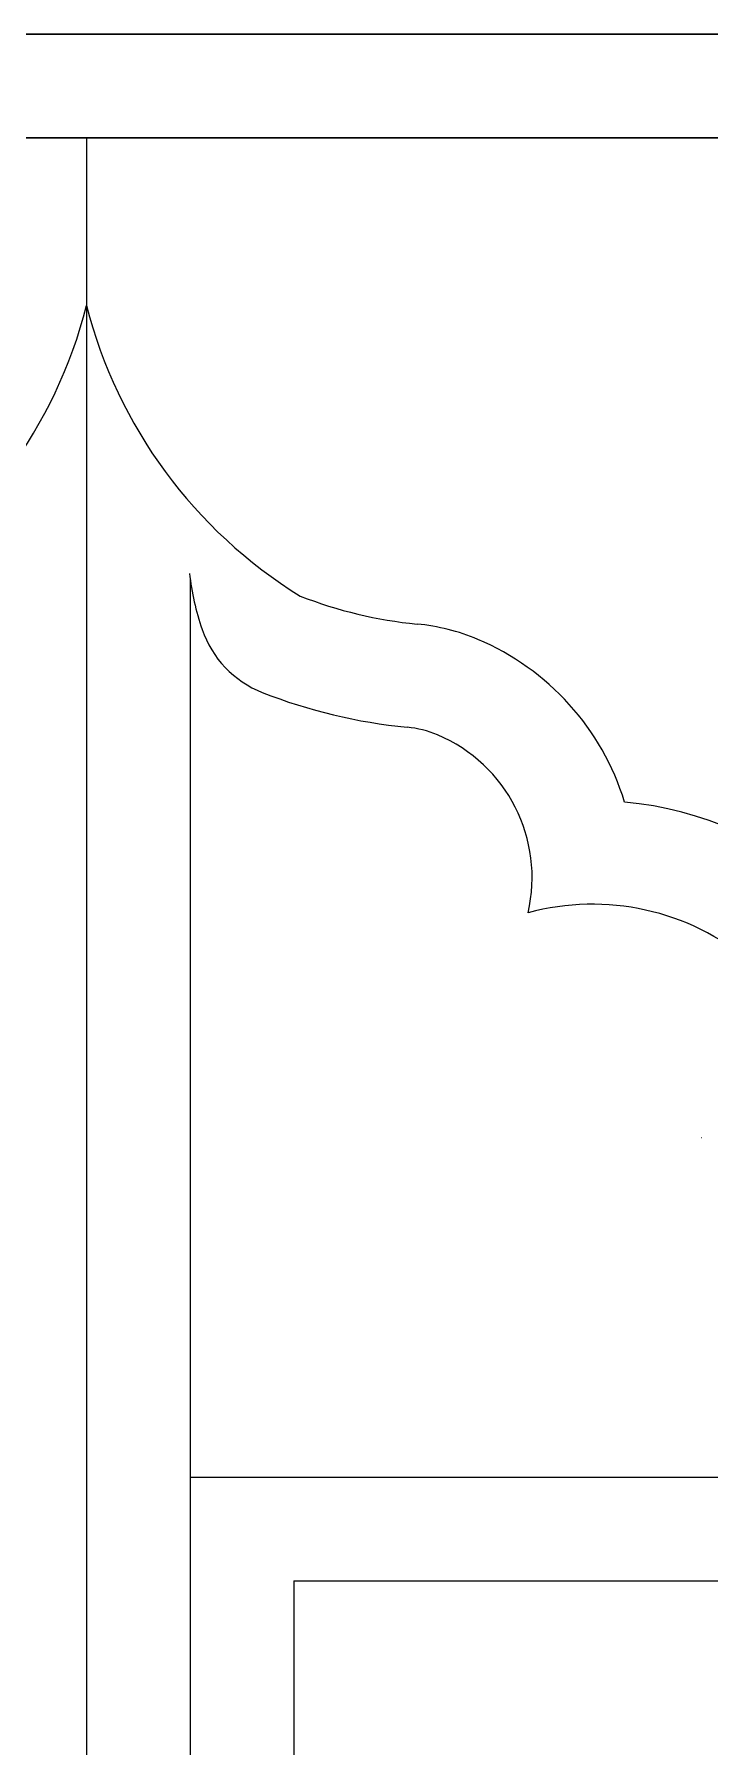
# Model space of a CAD drawing. Header units: millimetres. Extents: x 56222 to 3066687, y -650199 to -121287.
# Drawn here: x 140533.6 to 140540.12, y -185740.97 to -185724.44 of the extents above; entities that cross this region are included whole.
import ezdxf

# ---------------------------------------------------------------- set-up
doc = ezdxf.new("R2010")
doc.units = ezdxf.units.MM
doc.header["$MEASUREMENT"] = 0
doc.layers.add('$TD_AUDIT_GENERATED_(A0BDF17)', color=32, linetype='Continuous', lineweight=30)
doc.layers.add('FURNITURE', color=32, linetype='Continuous', lineweight=9)

msp = doc.modelspace()

# ---------------------------------------------------------------- linework, layer by layer
at = {"layer": '$TD_AUDIT_GENERATED_(A0BDF17)', "linetype": 'Continuous', "lineweight": 25, "ltscale": 2}
for p, q in [((140534.109, -185725.445), (140534.109, -185784.041)), ((140535.109, -185729.7), (140535.109, -185768.291)), ((140535.109, -185738.371), (140544.293, -185738.371)), ((140536.109, -185739.371), (140543.293, -185739.371)), ((140536.109, -185739.371), (140543.293, -185739.371)), ((140536.109, -185739.371), (140536.109, -185746.956))]:
    msp.add_line(p, q, dxfattribs=at)
for centre, radius, start, end in [((140529.599, -185725.907), 4.656, 301.7345, 345.6259), ((140538.618, -185725.907), 4.656, 194.374, 238.2654), ((140537.659, -185729.36), 2.573, 186.4353, 198.7812), ((140537.702, -185725.97), 4.187, 248.5295, 264.4584), ((140536.17, -185729.866), 1, 198.7812, 248.5295), ((140537.105, -185732.128), 2, 67.1333, 84.4584), ((140536.913, -185732.583), 2.494, 16.9733, 67.1333), ((140537.702, -185725.97), 5.187, 248.5295, 264.4584), ((140537.105, -185732.128), 1, 67.1333, 84.4584), ((140536.913, -185732.583), 1.494, 346.8341, 67.1333), ((140538.989, -185735.211), 3.37, 10.1251, 84.7312), ((140538.989, -185735.211), 2.37, 354.5992, 105.1906), ((140540.039, -185735.097), 0.00175, 49.9122, 111.2821)]:
    msp.add_arc(centre, radius, start, end, dxfattribs=at)
at = {"layer": 'FURNITURE', "lineweight": 30}
for p, q in [((140515.608, -185724.445), (140552.609, -185724.445)), ((140516.608, -185725.445), (140551.609, -185725.445))]:
    msp.add_line(p, q, dxfattribs=at)
msp.add_lwpolyline([(140515.608, -185724.445), (140552.609, -185724.445)], dxfattribs=at)

doc.saveas('drawing.dxf')
